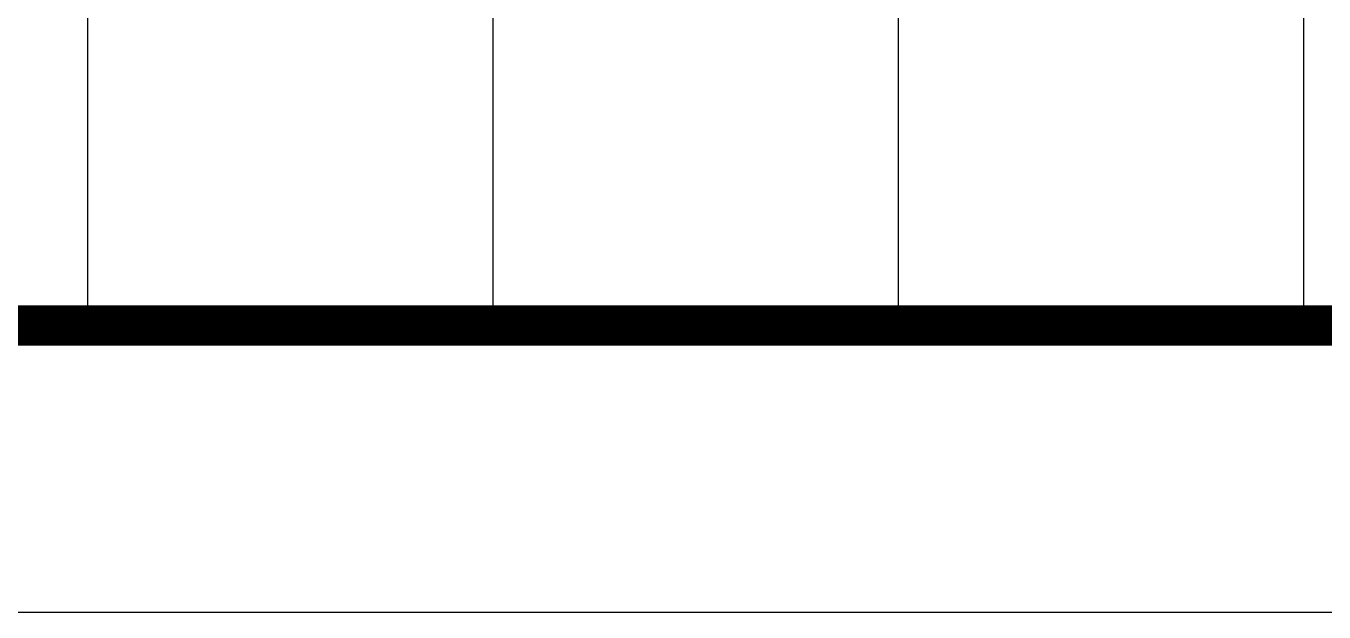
# Model space of a CAD drawing. Header units: millimetres. Extents: x 539196 to 807275, y 431843 to 1156631.
# Drawn here: x 560496 to 565024, y 936443 to 938489 of the extents above; entities that cross this region are included whole.
import ezdxf

# ---------------------------------------------------------------- set-up
doc = ezdxf.new("R2010")
doc.units = ezdxf.units.MM
doc.header["$MEASUREMENT"] = 0
doc.layers.add('PUB_TITLE', color=4, linetype='Continuous')

# ---------------------------------------------------------------- blocks, each defined once
blk = doc.blocks.new('图签11')
for p, q in [((3661955.9, -349170.3), (3668755.9, -349170.3)), ((3661955.9, -350170.3), (3668755.9, -350170.3)), ((3661955.9, -351170.3), (3668755.9, -351170.3)), ((3661955.9, -352170.3), (3668755.9, -352170.3))]:
    blk.add_line(p, q)
at = {"layer": 'PUB_TITLE', "const_width": 100}
blk.add_lwpolyline([(3661955.9, -326170.7), (3668755.9, -326170.7), (3668755.9, -366170.3), (3661955.9, -366170.3)], close=True, dxfattribs=at)

msp = doc.modelspace()

# ---------------------------------------------------------------- linework, layer by layer
at = {"layer": 'PUB_TITLE'}
msp.add_lwpolyline([(539195.9, 936443), (598595.9, 936443), (598595.9, 1020543), (539195.9, 1020543)], close=True, dxfattribs=at)
at = {"layer": 'PUB_TITLE', "const_width": 100}
msp.add_lwpolyline([(540195.9, 937443), (597595.9, 937443), (597595.9, 1018043), (540195.9, 1018043)], close=True, dxfattribs=at)

# ---------------------------------------------------------------- block references
at = {"xscale": 1.41428571427241, "yscale": 1.41428571427241, "zscale": 1.414285714285714, "rotation": 270}
msp.add_blockref('图签11', (1058779.8, 6126112.1), dxfattribs=at)

doc.saveas('drawing.dxf')
